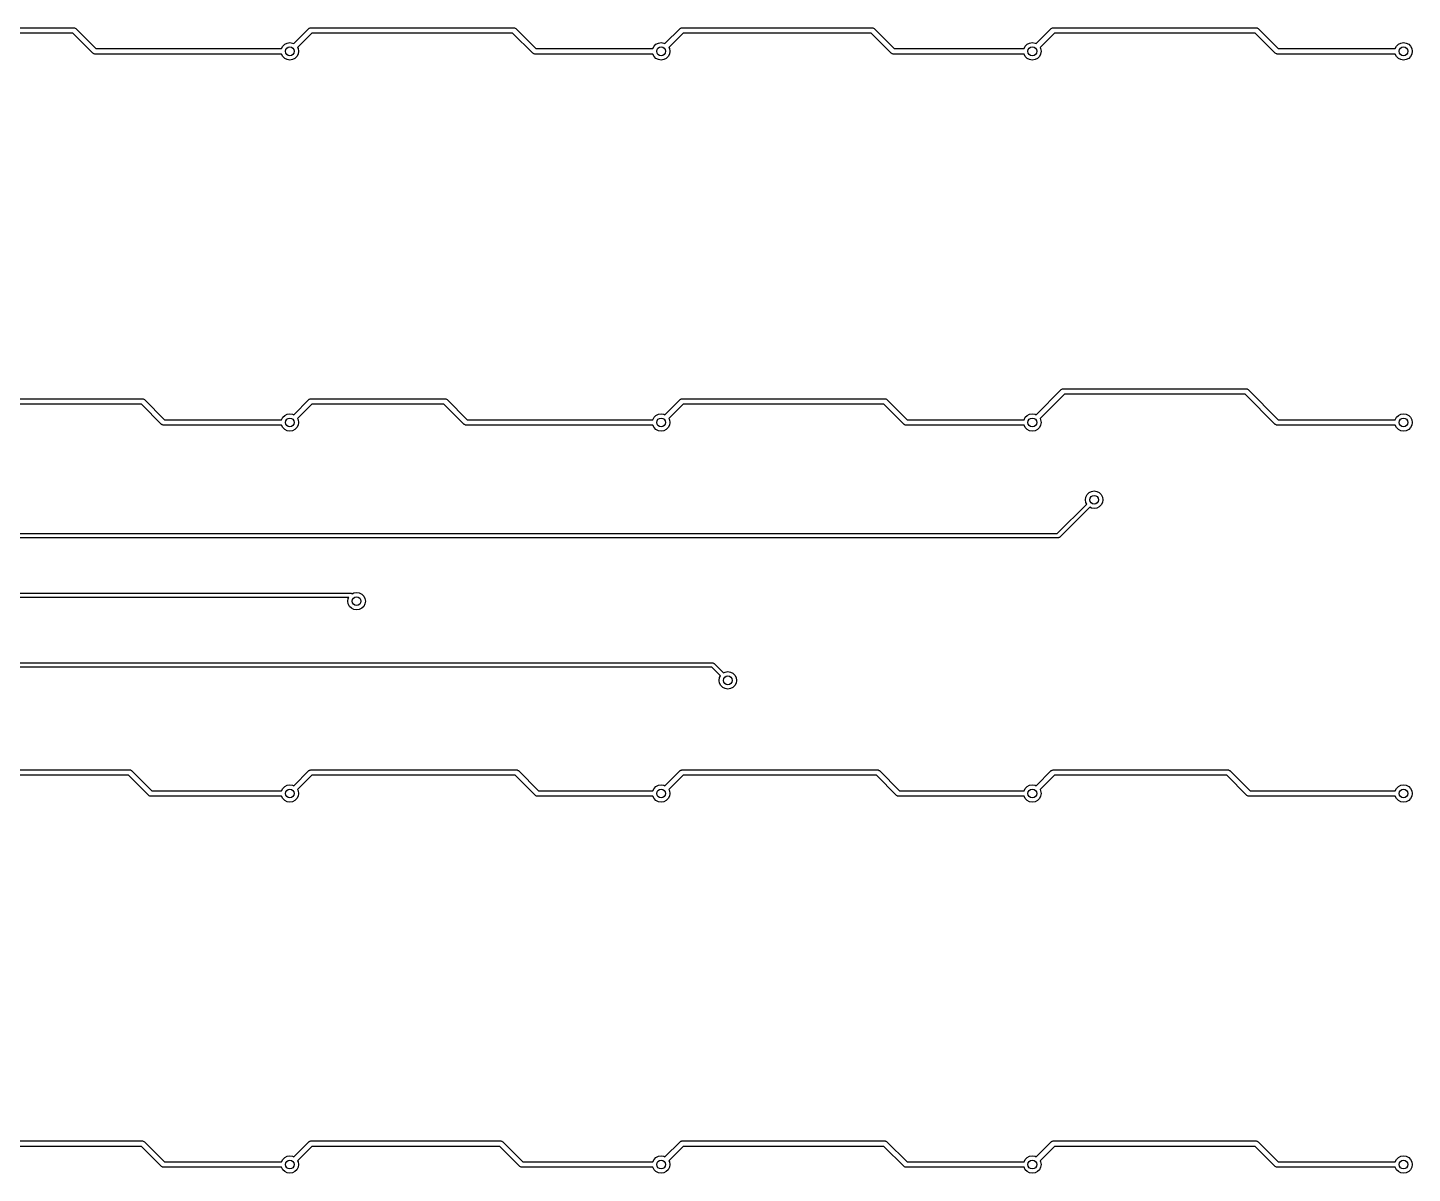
# Model space of a CAD drawing. Extents: x 3.47 to 9.53, y -3.06 to -0.6.
# Drawn here: x 7.029 to 9.525, y -3.055 to -0.989 of the extents above; entities that cross this region are included whole.
import ezdxf

# ---------------------------------------------------------------- set-up
doc = ezdxf.new("R2010")
doc.units = 0
doc.header["$MEASUREMENT"] = 0
doc.layers.add('BLACK', color=7, linetype='CONTINUOUS')

msp = doc.modelspace()

# ---------------------------------------------------------------- linework, layer by layer
at = {"layer": 'BLACK', "linetype": 'CONTINUOUS'}
for p, q in [((6.87006, -0.989192), (7.11226, -0.989192)), ((7.11226, -0.989192), (7.11313, -0.989317)), ((7.11313, -0.989317), (7.11331, -0.989305)), ((7.11331, -0.989305), (7.1134, -0.989358)), ((7.1134, -0.989358), (7.11366, -0.989394)), ((7.11366, -0.989394), (7.11467, -0.990052)), ((7.11467, -0.990052), (7.11574, -0.990633)), ((7.11574, -0.990633), (7.15201, -1.0269)), ((7.50859, -1.01791), (7.53587, -0.990633)), ((7.53587, -0.990633), (7.53657, -0.990109)), ((7.53657, -0.990109), (7.53669, -0.989972)), ((7.53669, -0.989972), (7.5368, -0.98994)), ((7.5368, -0.98994), (7.537, -0.989788)), ((7.537, -0.989788), (7.53818, -0.989533)), ((7.53818, -0.989533), (7.53935, -0.989192)), ((7.53935, -0.989192), (7.90536, -0.989192)), ((7.90536, -0.989192), (7.90622, -0.989317)), ((7.90622, -0.989317), (7.90641, -0.989305)), ((7.90641, -0.989305), (7.9065, -0.989358)), ((7.9065, -0.989358), (7.90675, -0.989394)), ((7.90675, -0.989394), (7.90777, -0.990052)), ((7.90777, -0.990052), (7.90884, -0.990633)), ((7.90884, -0.990633), (7.94511, -1.0269)), ((8.17788, -1.01791), (8.20516, -0.990633)), ((8.20516, -0.990633), (8.20586, -0.990109)), ((8.20586, -0.990109), (8.20598, -0.989972)), ((8.20598, -0.989972), (8.20609, -0.98994)), ((8.20609, -0.98994), (8.20629, -0.989788)), ((8.20629, -0.989788), (8.20748, -0.989533)), ((8.20748, -0.989533), (8.20864, -0.989192)), ((8.20864, -0.989192), (8.55152, -0.989192)), ((8.55152, -0.989192), (8.55239, -0.989317)), ((8.55239, -0.989317), (8.55257, -0.989305)), ((8.55257, -0.989305), (8.55267, -0.989358)), ((8.55267, -0.989358), (8.55292, -0.989394)), ((8.55292, -0.989394), (8.55394, -0.990052)), ((8.55394, -0.990052), (8.555, -0.990633)), ((8.555, -0.990633), (8.59127, -1.0269)), ((8.84717, -1.01791), (8.87445, -0.990633)), ((8.87445, -0.990633), (8.87515, -0.990109)), ((8.87515, -0.990109), (8.87527, -0.989972)), ((8.87527, -0.989972), (8.87538, -0.98994)), ((8.87538, -0.98994), (8.87558, -0.989788)), ((8.87558, -0.989788), (8.87677, -0.989533)), ((8.87677, -0.989533), (8.87793, -0.989192)), ((8.87793, -0.989192), (9.24394, -0.989192)), ((9.24394, -0.989192), (9.24481, -0.989317)), ((9.24481, -0.989317), (9.24499, -0.989305)), ((9.24499, -0.989305), (9.24508, -0.989358)), ((9.24508, -0.989358), (9.24534, -0.989394)), ((9.24534, -0.989394), (9.24635, -0.990052)), ((9.24635, -0.990052), (9.24742, -0.990633)), ((9.24742, -0.990633), (9.28369, -1.0269)), ((7.11022, -0.999034), (6.8721, -0.999034)), ((7.14649, -1.0353), (7.11022, -0.999034)), ((7.48669, -1.0269), (7.4889, -1.02257)), ((7.4889, -1.02257), (7.49238, -1.01908)), ((7.49238, -1.01908), (7.49677, -1.01685)), ((7.49677, -1.01685), (7.50164, -1.01608)), ((7.50164, -1.01608), (7.5065, -1.01685)), ((7.5065, -1.01685), (7.50859, -1.01791)), ((7.54139, -0.999034), (7.51555, -1.02487)), ((7.90332, -0.999034), (7.54139, -0.999034)), ((7.93959, -1.0353), (7.90332, -0.999034)), ((8.15598, -1.0269), (8.15819, -1.02257)), ((8.15819, -1.02257), (8.16167, -1.01908)), ((8.16167, -1.01908), (8.16606, -1.01685)), ((8.16606, -1.01685), (8.17093, -1.01608)), ((8.17093, -1.01608), (8.17579, -1.01685)), ((8.17579, -1.01685), (8.17788, -1.01791)), ((8.21068, -0.999034), (8.18484, -1.02487)), ((8.54949, -0.999034), (8.21068, -0.999034)), ((8.58575, -1.0353), (8.54949, -0.999034)), ((8.82527, -1.0269), (8.82748, -1.02257)), ((8.82748, -1.02257), (8.83096, -1.01908)), ((8.83096, -1.01908), (8.83535, -1.01685)), ((8.83535, -1.01685), (8.84022, -1.01608)), ((8.84022, -1.01608), (8.84509, -1.01685)), ((8.84509, -1.01685), (8.84717, -1.01791)), ((8.87997, -0.999034), (8.85413, -1.02487)), ((9.2419, -0.999034), (8.87997, -0.999034)), ((9.27817, -1.0353), (9.2419, -0.999034)), ((9.49456, -1.0269), (9.49677, -1.02257)), ((9.49677, -1.02257), (9.50025, -1.01908)), ((9.50025, -1.01908), (9.50464, -1.01685)), ((9.50464, -1.01685), (9.50951, -1.01608)), ((9.50951, -1.01608), (9.51438, -1.01685)), ((9.51438, -1.01685), (9.51877, -1.01908)), ((9.51877, -1.01908), (9.52225, -1.02257)), ((9.52225, -1.02257), (9.52449, -1.02696)), ((7.14755, -1.03588), (7.14649, -1.0353)), ((7.14857, -1.03654), (7.14755, -1.03588)), ((7.14882, -1.03658), (7.14857, -1.03654)), ((7.14892, -1.03663), (7.14882, -1.03658)), ((7.1491, -1.03662), (7.14892, -1.03663)), ((7.14997, -1.03674), (7.1491, -1.03662)), ((7.48669, -1.03674), (7.14997, -1.03674)), ((7.15201, -1.0269), (7.48669, -1.0269)), ((7.4889, -1.04108), (7.48669, -1.03674)), ((7.49238, -1.04456), (7.4889, -1.04108)), ((7.49677, -1.0468), (7.49238, -1.04456)), ((7.50164, -1.04757), (7.49677, -1.0468)), ((7.5065, -1.0468), (7.50164, -1.04757)), ((7.51089, -1.04456), (7.5065, -1.0468)), ((7.51438, -1.04108), (7.51089, -1.04456)), ((7.51661, -1.03669), (7.51438, -1.04108)), ((7.51555, -1.02487), (7.51661, -1.02696)), ((7.51661, -1.02696), (7.51738, -1.03182)), ((7.51738, -1.03182), (7.51661, -1.03669)), ((7.94065, -1.03588), (7.93959, -1.0353)), ((7.94167, -1.03654), (7.94065, -1.03588)), ((7.94192, -1.03658), (7.94167, -1.03654)), ((7.94202, -1.03663), (7.94192, -1.03658)), ((7.9422, -1.03662), (7.94202, -1.03663)), ((7.94307, -1.03674), (7.9422, -1.03662)), ((8.15598, -1.03674), (7.94307, -1.03674)), ((7.94511, -1.0269), (8.15598, -1.0269)), ((8.15819, -1.04108), (8.15598, -1.03674)), ((8.16167, -1.04456), (8.15819, -1.04108)), ((8.16606, -1.0468), (8.16167, -1.04456)), ((8.17093, -1.04757), (8.16606, -1.0468)), ((8.17579, -1.0468), (8.17093, -1.04757)), ((8.18018, -1.04456), (8.17579, -1.0468)), ((8.18367, -1.04108), (8.18018, -1.04456)), ((8.18591, -1.03669), (8.18367, -1.04108)), ((8.18484, -1.02487), (8.18591, -1.02696)), ((8.18591, -1.02696), (8.18668, -1.03182)), ((8.18668, -1.03182), (8.18591, -1.03669)), ((8.58682, -1.03588), (8.58575, -1.0353)), ((8.58784, -1.03654), (8.58682, -1.03588)), ((8.58809, -1.03658), (8.58784, -1.03654)), ((8.58819, -1.03663), (8.58809, -1.03658)), ((8.58837, -1.03662), (8.58819, -1.03663)), ((8.58923, -1.03674), (8.58837, -1.03662)), ((8.82527, -1.03674), (8.58923, -1.03674)), ((8.59127, -1.0269), (8.82527, -1.0269)), ((8.82748, -1.04108), (8.82527, -1.03674)), ((8.83096, -1.04456), (8.82748, -1.04108)), ((8.83535, -1.0468), (8.83096, -1.04456)), ((8.84022, -1.04757), (8.83535, -1.0468)), ((8.84509, -1.0468), (8.84022, -1.04757)), ((8.84948, -1.04456), (8.84509, -1.0468)), ((8.85296, -1.04108), (8.84948, -1.04456)), ((8.8552, -1.03669), (8.85296, -1.04108)), ((8.85413, -1.02487), (8.8552, -1.02696)), ((8.8552, -1.02696), (8.85597, -1.03182)), ((8.85597, -1.03182), (8.8552, -1.03669)), ((9.27923, -1.03588), (9.27817, -1.0353)), ((9.28025, -1.03654), (9.27923, -1.03588)), ((9.2805, -1.03658), (9.28025, -1.03654)), ((9.2806, -1.03663), (9.2805, -1.03658)), ((9.28078, -1.03662), (9.2806, -1.03663)), ((9.28165, -1.03674), (9.28078, -1.03662)), ((9.49456, -1.03674), (9.28165, -1.03674)), ((9.28369, -1.0269), (9.49456, -1.0269)), ((9.49677, -1.04108), (9.49456, -1.03674)), ((9.50025, -1.04456), (9.49677, -1.04108)), ((9.50464, -1.0468), (9.50025, -1.04456)), ((9.50951, -1.04757), (9.50464, -1.0468)), ((9.51438, -1.0468), (9.50951, -1.04757)), ((9.51877, -1.04456), (9.51438, -1.0468)), ((9.52225, -1.04108), (9.51877, -1.04456)), ((9.52449, -1.03669), (9.52225, -1.04108)), ((9.52449, -1.02696), (9.52526, -1.03182)), ((9.52526, -1.03182), (9.52449, -1.03669)), ((8.84717, -1.6872), (8.89251, -1.64186)), ((8.89251, -1.64186), (8.89322, -1.64134)), ((8.89322, -1.64134), (8.89333, -1.6412)), ((8.89333, -1.6412), (8.89344, -1.64117)), ((8.89344, -1.64117), (8.89364, -1.64102)), ((8.89364, -1.64102), (8.89483, -1.64076)), ((8.89483, -1.64076), (8.89599, -1.64042)), ((8.89599, -1.64042), (9.22588, -1.64042)), ((9.22588, -1.64042), (9.22674, -1.64054)), ((9.22674, -1.64054), (9.22692, -1.64053)), ((9.22692, -1.64053), (9.22702, -1.64059)), ((9.22702, -1.64059), (9.22727, -1.64062)), ((9.22727, -1.64062), (9.22829, -1.64128)), ((9.22829, -1.64128), (9.22936, -1.64186)), ((9.22936, -1.64186), (9.28369, -1.69619)), ((6.87006, -1.65848), (7.23607, -1.65848)), ((7.23403, -1.66833), (6.8721, -1.66833)), ((7.2703, -1.70459), (7.23403, -1.66833)), ((7.23607, -1.65848), (7.23693, -1.65861)), ((7.23693, -1.65861), (7.23711, -1.6586)), ((7.23711, -1.6586), (7.23721, -1.65865)), ((7.23721, -1.65865), (7.23746, -1.65869)), ((7.23746, -1.65869), (7.23848, -1.65934)), ((7.23848, -1.65934), (7.23955, -1.65992)), ((7.23955, -1.65992), (7.27581, -1.69619)), ((7.50859, -1.6872), (7.53587, -1.65992)), ((7.54139, -1.66833), (7.51555, -1.69416)), ((7.53587, -1.65992), (7.53657, -1.6594)), ((7.53657, -1.6594), (7.53669, -1.65926)), ((7.53669, -1.65926), (7.5368, -1.65923)), ((7.5368, -1.65923), (7.537, -1.65908)), ((7.537, -1.65908), (7.53818, -1.65882)), ((7.53818, -1.65882), (7.53935, -1.65848)), ((7.53935, -1.65848), (7.78155, -1.65848)), ((7.77951, -1.66833), (7.54139, -1.66833)), ((7.81578, -1.70459), (7.77951, -1.66833)), ((7.78155, -1.65848), (7.78242, -1.65861)), ((7.78242, -1.65861), (7.7826, -1.6586)), ((7.7826, -1.6586), (7.7827, -1.65865)), ((7.7827, -1.65865), (7.78295, -1.65869)), ((7.78295, -1.65869), (7.78397, -1.65934)), ((7.78397, -1.65934), (7.78503, -1.65992)), ((7.78503, -1.65992), (7.8213, -1.69619)), ((8.17788, -1.6872), (8.20516, -1.65992)), ((8.21068, -1.66833), (8.18484, -1.69416)), ((8.20516, -1.65992), (8.20586, -1.6594)), ((8.20586, -1.6594), (8.20598, -1.65926)), ((8.20598, -1.65926), (8.20609, -1.65923)), ((8.20609, -1.65923), (8.20629, -1.65908)), ((8.20629, -1.65908), (8.20748, -1.65882)), ((8.20748, -1.65882), (8.20864, -1.65848)), ((8.20864, -1.65848), (8.57465, -1.65848)), ((8.57261, -1.66833), (8.21068, -1.66833)), ((8.60888, -1.70459), (8.57261, -1.66833)), ((8.57465, -1.65848), (8.57552, -1.65861)), ((8.57552, -1.65861), (8.5757, -1.6586)), ((8.5757, -1.6586), (8.57579, -1.65865)), ((8.57579, -1.65865), (8.57605, -1.65869)), ((8.57605, -1.65869), (8.57706, -1.65934)), ((8.57706, -1.65934), (8.57813, -1.65992)), ((8.57813, -1.65992), (8.6144, -1.69619)), ((8.89803, -1.65026), (8.85413, -1.69416)), ((9.22384, -1.65026), (8.89803, -1.65026)), ((9.27817, -1.70459), (9.22384, -1.65026)), ((7.27581, -1.69619), (7.48669, -1.69619)), ((7.48669, -1.69619), (7.4889, -1.69186)), ((7.4889, -1.69186), (7.49238, -1.68837)), ((7.49238, -1.68837), (7.49677, -1.68614)), ((7.49677, -1.68614), (7.50164, -1.68537)), ((7.50164, -1.68537), (7.5065, -1.68614)), ((7.5065, -1.68614), (7.50859, -1.6872)), ((7.51555, -1.69416), (7.51661, -1.69625)), ((7.51661, -1.69625), (7.51738, -1.70111)), ((7.8213, -1.69619), (8.15598, -1.69619)), ((8.15598, -1.69619), (8.15819, -1.69186)), ((8.15819, -1.69186), (8.16167, -1.68837)), ((8.16167, -1.68837), (8.16606, -1.68614)), ((8.16606, -1.68614), (8.17093, -1.68537)), ((8.17093, -1.68537), (8.17579, -1.68614)), ((8.17579, -1.68614), (8.17788, -1.6872)), ((8.18484, -1.69416), (8.18591, -1.69625)), ((8.18591, -1.69625), (8.18668, -1.70111)), ((8.6144, -1.69619), (8.82527, -1.69619)), ((8.82527, -1.69619), (8.82748, -1.69186)), ((8.82748, -1.69186), (8.83096, -1.68837)), ((8.83096, -1.68837), (8.83535, -1.68614)), ((8.83535, -1.68614), (8.84022, -1.68537)), ((8.84022, -1.68537), (8.84509, -1.68614)), ((8.84509, -1.68614), (8.84717, -1.6872)), ((8.85413, -1.69416), (8.8552, -1.69625)), ((8.8552, -1.69625), (8.85597, -1.70111)), ((9.28369, -1.69619), (9.49456, -1.69619)), ((9.49456, -1.69619), (9.49677, -1.69186)), ((9.49677, -1.69186), (9.50025, -1.68837)), ((9.50025, -1.68837), (9.50464, -1.68614)), ((9.50464, -1.68614), (9.50951, -1.68537)), ((9.50951, -1.68537), (9.51438, -1.68614)), ((9.51438, -1.68614), (9.51877, -1.68837)), ((9.51877, -1.68837), (9.52225, -1.69186)), ((9.52225, -1.69186), (9.52449, -1.69625)), ((9.52449, -1.69625), (9.52526, -1.70111)), ((7.27136, -1.70518), (7.2703, -1.70459)), ((7.27238, -1.70583), (7.27136, -1.70518)), ((7.27263, -1.70587), (7.27238, -1.70583)), ((7.27273, -1.70592), (7.27263, -1.70587)), ((7.27291, -1.70591), (7.27273, -1.70592)), ((7.27378, -1.70604), (7.27291, -1.70591)), ((7.48669, -1.70604), (7.27378, -1.70604)), ((7.4889, -1.71037), (7.48669, -1.70604)), ((7.49238, -1.71386), (7.4889, -1.71037)), ((7.49677, -1.71609), (7.49238, -1.71386)), ((7.50164, -1.71686), (7.49677, -1.71609)), ((7.5065, -1.71609), (7.50164, -1.71686)), ((7.51089, -1.71386), (7.5065, -1.71609)), ((7.51438, -1.71037), (7.51089, -1.71386)), ((7.51661, -1.70598), (7.51438, -1.71037)), ((7.51738, -1.70111), (7.51661, -1.70598)), ((7.81684, -1.70518), (7.81578, -1.70459)), ((7.81786, -1.70583), (7.81684, -1.70518)), ((7.81811, -1.70587), (7.81786, -1.70583)), ((7.81821, -1.70592), (7.81811, -1.70587)), ((7.81839, -1.70591), (7.81821, -1.70592)), ((7.81926, -1.70604), (7.81839, -1.70591)), ((8.15598, -1.70604), (7.81926, -1.70604)), ((8.15819, -1.71037), (8.15598, -1.70604)), ((8.16167, -1.71386), (8.15819, -1.71037)), ((8.16606, -1.71609), (8.16167, -1.71386)), ((8.17093, -1.71686), (8.16606, -1.71609)), ((8.17579, -1.71609), (8.17093, -1.71686)), ((8.18018, -1.71386), (8.17579, -1.71609)), ((8.18367, -1.71037), (8.18018, -1.71386)), ((8.18591, -1.70598), (8.18367, -1.71037)), ((8.18668, -1.70111), (8.18591, -1.70598)), ((8.60994, -1.70518), (8.60888, -1.70459)), ((8.61096, -1.70583), (8.60994, -1.70518)), ((8.61121, -1.70587), (8.61096, -1.70583)), ((8.61131, -1.70592), (8.61121, -1.70587)), ((8.61149, -1.70591), (8.61131, -1.70592)), ((8.61236, -1.70604), (8.61149, -1.70591)), ((8.82527, -1.70604), (8.61236, -1.70604)), ((8.82748, -1.71037), (8.82527, -1.70604)), ((8.83096, -1.71386), (8.82748, -1.71037)), ((8.83535, -1.71609), (8.83096, -1.71386)), ((8.84022, -1.71686), (8.83535, -1.71609)), ((8.84509, -1.71609), (8.84022, -1.71686)), ((8.84948, -1.71386), (8.84509, -1.71609)), ((8.85296, -1.71037), (8.84948, -1.71386)), ((8.8552, -1.70598), (8.85296, -1.71037)), ((8.85597, -1.70111), (8.8552, -1.70598)), ((9.27923, -1.70518), (9.27817, -1.70459)), ((9.28025, -1.70583), (9.27923, -1.70518)), ((9.2805, -1.70587), (9.28025, -1.70583)), ((9.2806, -1.70592), (9.2805, -1.70587)), ((9.28078, -1.70591), (9.2806, -1.70592)), ((9.28165, -1.70604), (9.28078, -1.70591)), ((9.49456, -1.70604), (9.28165, -1.70604)), ((9.49677, -1.71037), (9.49456, -1.70604)), ((9.50025, -1.71386), (9.49677, -1.71037)), ((9.50464, -1.71609), (9.50025, -1.71386)), ((9.50951, -1.71686), (9.50464, -1.71609)), ((9.51438, -1.71609), (9.50951, -1.71686)), ((9.51877, -1.71386), (9.51438, -1.71609)), ((9.52225, -1.71037), (9.51877, -1.71386)), ((9.52449, -1.70598), (9.52225, -1.71037)), ((9.52526, -1.70111), (9.52449, -1.70598)), ((8.93602, -1.84055), (8.93679, -1.83568)), ((8.93679, -1.84542), (8.93602, -1.84055)), ((8.93679, -1.83568), (8.93903, -1.83129)), ((8.93832, -1.84843), (8.93679, -1.84542)), ((8.93903, -1.83129), (8.94251, -1.82781)), ((8.94251, -1.82781), (8.9469, -1.82557)), ((8.9469, -1.82557), (8.95177, -1.8248)), ((8.95177, -1.8248), (8.95663, -1.82557)), ((8.95663, -1.82557), (8.96102, -1.82781)), ((8.96102, -1.82781), (8.96451, -1.83129)), ((8.96451, -1.83129), (8.96674, -1.83568)), ((8.96674, -1.84542), (8.96451, -1.84981)), ((8.96674, -1.83568), (8.96752, -1.84055)), ((8.96752, -1.84055), (8.96674, -1.84542)), ((8.88518, -1.90157), (8.93832, -1.84843)), ((8.94389, -1.85399), (8.88959, -1.9083)), ((8.9469, -1.85553), (8.94389, -1.85399)), ((8.95177, -1.8563), (8.9469, -1.85553)), ((8.95663, -1.85553), (8.95177, -1.8563)), ((8.96102, -1.85329), (8.95663, -1.85553)), ((8.96451, -1.84981), (8.96102, -1.85329)), ((8.88681, -1.90945), (5.80844, -1.90945)), ((5.81007, -1.90157), (8.88518, -1.90157)), ((8.88711, -1.90935), (8.88681, -1.90945)), ((8.88742, -1.9094), (8.88711, -1.90935)), ((8.88824, -1.90898), (8.88742, -1.9094)), ((8.88912, -1.9087), (8.88824, -1.90898)), ((8.88931, -1.90844), (8.88912, -1.9087)), ((8.88959, -1.9083), (8.88931, -1.90844)), ((4.53284, -2.0091), (7.61146, -2.0091)), ((7.60798, -2.01697), (4.53284, -2.01697)), ((7.6063, -2.02362), (7.60707, -2.01876)), ((7.60707, -2.01876), (7.60798, -2.01697)), ((7.61146, -2.0091), (7.61176, -2.0092)), ((7.61176, -2.0092), (7.61208, -2.00915)), ((7.61208, -2.00915), (7.6129, -2.00957)), ((7.6129, -2.00957), (7.61378, -2.00985)), ((7.61378, -2.00985), (7.61396, -2.01011)), ((7.61396, -2.01011), (7.61414, -2.0102)), ((7.61414, -2.0102), (7.61718, -2.00864)), ((7.61718, -2.00864), (7.62205, -2.00787)), ((7.62205, -2.00787), (7.62691, -2.00864)), ((7.62691, -2.00864), (7.6313, -2.01088)), ((7.6313, -2.01088), (7.63479, -2.01437)), ((7.63479, -2.01437), (7.63702, -2.01876)), ((7.63702, -2.01876), (7.6378, -2.02362)), ((7.60707, -2.02849), (7.6063, -2.02362)), ((7.60931, -2.03288), (7.60707, -2.02849)), ((7.61279, -2.03636), (7.60931, -2.03288)), ((7.61718, -2.0386), (7.61279, -2.03636)), ((7.62205, -2.03937), (7.61718, -2.0386)), ((7.62691, -2.0386), (7.62205, -2.03937)), ((7.6313, -2.03636), (7.62691, -2.0386)), ((7.63479, -2.03288), (7.6313, -2.03636)), ((7.63702, -2.02849), (7.63479, -2.03288)), ((7.6378, -2.02362), (7.63702, -2.02849)), ((8.26216, -2.14273), (5.03906, -2.14273)), ((5.04069, -2.13486), (8.26379, -2.13486)), ((8.27789, -2.15846), (8.26216, -2.14273)), ((8.26379, -2.13486), (8.2641, -2.13496)), ((8.2641, -2.13496), (8.26441, -2.13491)), ((8.26441, -2.13491), (8.26523, -2.13533)), ((8.26523, -2.13533), (8.26611, -2.13561)), ((8.26611, -2.13561), (8.2663, -2.13587)), ((8.2663, -2.13587), (8.26658, -2.13601)), ((8.26658, -2.13601), (8.28346, -2.15289)), ((8.27559, -2.16634), (8.27636, -2.16147)), ((8.27636, -2.1712), (8.27559, -2.16634)), ((8.27636, -2.16147), (8.27789, -2.15846)), ((8.27859, -2.17559), (8.27636, -2.1712)), ((8.28346, -2.15289), (8.28647, -2.15136)), ((8.28647, -2.15136), (8.29133, -2.15059)), ((8.29133, -2.15059), (8.2962, -2.15136)), ((8.2962, -2.15136), (8.30059, -2.1536)), ((8.30059, -2.1536), (8.30407, -2.15708)), ((8.30407, -2.15708), (8.30631, -2.16147)), ((8.30631, -2.1712), (8.30407, -2.17559)), ((8.30631, -2.16147), (8.30708, -2.16634)), ((8.30708, -2.16634), (8.30631, -2.1712)), ((8.28208, -2.17908), (8.27859, -2.17559)), ((8.28647, -2.18132), (8.28208, -2.17908)), ((8.29133, -2.18209), (8.28647, -2.18132)), ((8.2962, -2.18132), (8.29133, -2.18209)), ((8.30059, -2.17908), (8.2962, -2.18132)), ((8.30407, -2.17559), (8.30059, -2.17908)), ((6.87006, -2.32777), (7.21294, -2.32777)), ((7.2109, -2.33762), (6.8721, -2.33762)), ((7.24717, -2.37389), (7.2109, -2.33762)), ((7.21294, -2.32777), (7.21381, -2.3279)), ((7.21381, -2.3279), (7.21399, -2.32789)), ((7.21399, -2.32789), (7.21409, -2.32794)), ((7.21409, -2.32794), (7.21434, -2.32798)), ((7.21434, -2.32798), (7.21536, -2.32863)), ((7.21536, -2.32863), (7.21642, -2.32922)), ((7.21642, -2.32922), (7.25269, -2.36548)), ((7.50859, -2.35649), (7.53587, -2.32922)), ((7.54139, -2.33762), (7.51555, -2.36345)), ((7.53587, -2.32922), (7.53657, -2.32869)), ((7.53657, -2.32869), (7.53669, -2.32855)), ((7.53669, -2.32855), (7.5368, -2.32852)), ((7.5368, -2.32852), (7.537, -2.32837)), ((7.537, -2.32837), (7.53818, -2.32811)), ((7.53818, -2.32811), (7.53935, -2.32777)), ((7.53935, -2.32777), (7.91012, -2.32777)), ((7.90808, -2.33762), (7.54139, -2.33762)), ((7.94435, -2.37389), (7.90808, -2.33762)), ((7.91012, -2.32777), (7.91099, -2.3279)), ((7.91099, -2.3279), (7.91117, -2.32789)), ((7.91117, -2.32789), (7.91127, -2.32794)), ((7.91127, -2.32794), (7.91152, -2.32798)), ((7.91152, -2.32798), (7.91254, -2.32863)), ((7.91254, -2.32863), (7.9136, -2.32922)), ((7.9136, -2.32922), (7.94987, -2.36548)), ((8.17788, -2.35649), (8.20516, -2.32922)), ((8.21068, -2.33762), (8.18484, -2.36345)), ((8.20516, -2.32922), (8.20586, -2.32869)), ((8.20586, -2.32869), (8.20598, -2.32855)), ((8.20598, -2.32855), (8.20609, -2.32852)), ((8.20609, -2.32852), (8.20629, -2.32837)), ((8.20629, -2.32837), (8.20748, -2.32811)), ((8.20748, -2.32811), (8.20864, -2.32777)), ((8.20864, -2.32777), (8.56108, -2.32777)), ((8.55904, -2.33762), (8.21068, -2.33762)), ((8.59531, -2.37389), (8.55904, -2.33762)), ((8.56108, -2.32777), (8.56194, -2.3279)), ((8.56194, -2.3279), (8.56213, -2.32789)), ((8.56213, -2.32789), (8.56222, -2.32794)), ((8.56222, -2.32794), (8.56247, -2.32798)), ((8.56247, -2.32798), (8.56349, -2.32863)), ((8.56349, -2.32863), (8.56456, -2.32922)), ((8.56456, -2.32922), (8.60083, -2.36548)), ((8.84717, -2.35649), (8.87445, -2.32922)), ((8.87997, -2.33762), (8.85413, -2.36345)), ((8.87445, -2.32922), (8.87515, -2.32869)), ((8.87515, -2.32869), (8.87527, -2.32855)), ((8.87527, -2.32855), (8.87538, -2.32852)), ((8.87538, -2.32852), (8.87558, -2.32837)), ((8.87558, -2.32837), (8.87677, -2.32811)), ((8.87677, -2.32811), (8.87793, -2.32777)), ((8.87793, -2.32777), (9.19293, -2.32777)), ((9.19089, -2.33762), (8.87997, -2.33762)), ((9.22716, -2.37389), (9.19089, -2.33762)), ((9.19293, -2.32777), (9.1938, -2.3279)), ((9.1938, -2.3279), (9.19398, -2.32789)), ((9.19398, -2.32789), (9.19407, -2.32794)), ((9.19407, -2.32794), (9.19433, -2.32798)), ((9.19433, -2.32798), (9.19534, -2.32863)), ((9.19534, -2.32863), (9.19641, -2.32922)), ((9.19641, -2.32922), (9.23268, -2.36548)), ((7.25269, -2.36548), (7.48669, -2.36548)), ((7.48669, -2.36548), (7.4889, -2.36115)), ((7.4889, -2.36115), (7.49238, -2.35767)), ((7.49238, -2.35767), (7.49677, -2.35543)), ((7.49677, -2.35543), (7.50164, -2.35466)), ((7.50164, -2.35466), (7.5065, -2.35543)), ((7.5065, -2.35543), (7.50859, -2.35649)), ((7.51555, -2.36345), (7.51661, -2.36554)), ((7.51661, -2.36554), (7.51738, -2.37041)), ((7.51738, -2.37041), (7.51661, -2.37527)), ((7.94987, -2.36548), (8.15598, -2.36548)), ((8.15598, -2.36548), (8.15819, -2.36115)), ((8.15819, -2.36115), (8.16167, -2.35767)), ((8.16167, -2.35767), (8.16606, -2.35543)), ((8.16606, -2.35543), (8.17093, -2.35466)), ((8.17093, -2.35466), (8.17579, -2.35543)), ((8.17579, -2.35543), (8.17788, -2.35649)), ((8.18484, -2.36345), (8.18591, -2.36554)), ((8.18591, -2.36554), (8.18668, -2.37041)), ((8.18668, -2.37041), (8.18591, -2.37527)), ((8.60083, -2.36548), (8.82527, -2.36548)), ((8.82527, -2.36548), (8.82748, -2.36115)), ((8.82748, -2.36115), (8.83096, -2.35767)), ((8.83096, -2.35767), (8.83535, -2.35543)), ((8.83535, -2.35543), (8.84022, -2.35466)), ((8.84022, -2.35466), (8.84509, -2.35543)), ((8.84509, -2.35543), (8.84717, -2.35649)), ((8.85413, -2.36345), (8.8552, -2.36554)), ((8.8552, -2.36554), (8.85597, -2.37041)), ((8.85597, -2.37041), (8.8552, -2.37527)), ((9.23268, -2.36548), (9.49456, -2.36548)), ((9.49456, -2.36548), (9.49677, -2.36115)), ((9.49677, -2.36115), (9.50025, -2.35767)), ((9.50025, -2.35767), (9.50464, -2.35543)), ((9.50464, -2.35543), (9.50951, -2.35466)), ((9.50951, -2.35466), (9.51438, -2.35543)), ((9.51438, -2.35543), (9.51877, -2.35767)), ((9.51877, -2.35767), (9.52225, -2.36115)), ((9.52225, -2.36115), (9.52449, -2.36554)), ((9.52449, -2.36554), (9.52526, -2.37041)), ((9.52526, -2.37041), (9.52449, -2.37527)), ((7.24824, -2.37447), (7.24717, -2.37389)), ((7.24926, -2.37512), (7.24824, -2.37447)), ((7.24951, -2.37516), (7.24926, -2.37512)), ((7.2496, -2.37521), (7.24951, -2.37516)), ((7.24979, -2.3752), (7.2496, -2.37521)), ((7.25065, -2.37533), (7.24979, -2.3752)), ((7.48669, -2.37533), (7.25065, -2.37533)), ((7.4889, -2.37966), (7.48669, -2.37533)), ((7.49238, -2.38315), (7.4889, -2.37966)), ((7.49677, -2.38538), (7.49238, -2.38315)), ((7.50164, -2.38615), (7.49677, -2.38538)), ((7.5065, -2.38538), (7.50164, -2.38615)), ((7.51089, -2.38315), (7.5065, -2.38538)), ((7.51438, -2.37966), (7.51089, -2.38315)), ((7.51661, -2.37527), (7.51438, -2.37966)), ((7.94542, -2.37447), (7.94435, -2.37389)), ((7.94643, -2.37512), (7.94542, -2.37447)), ((7.94669, -2.37516), (7.94643, -2.37512)), ((7.94678, -2.37521), (7.94669, -2.37516)), ((7.94696, -2.3752), (7.94678, -2.37521)), ((7.94783, -2.37533), (7.94696, -2.3752)), ((8.15598, -2.37533), (7.94783, -2.37533)), ((8.15819, -2.37966), (8.15598, -2.37533)), ((8.16167, -2.38315), (8.15819, -2.37966)), ((8.16606, -2.38538), (8.16167, -2.38315)), ((8.17093, -2.38615), (8.16606, -2.38538)), ((8.17579, -2.38538), (8.17093, -2.38615)), ((8.18018, -2.38315), (8.17579, -2.38538)), ((8.18367, -2.37966), (8.18018, -2.38315)), ((8.18591, -2.37527), (8.18367, -2.37966)), ((8.59637, -2.37447), (8.59531, -2.37389)), ((8.59739, -2.37512), (8.59637, -2.37447)), ((8.59764, -2.37516), (8.59739, -2.37512)), ((8.59774, -2.37521), (8.59764, -2.37516)), ((8.59792, -2.3752), (8.59774, -2.37521)), ((8.59879, -2.37533), (8.59792, -2.3752)), ((8.82527, -2.37533), (8.59879, -2.37533)), ((8.82748, -2.37966), (8.82527, -2.37533)), ((8.83096, -2.38315), (8.82748, -2.37966)), ((8.83535, -2.38538), (8.83096, -2.38315)), ((8.84022, -2.38615), (8.83535, -2.38538)), ((8.84509, -2.38538), (8.84022, -2.38615)), ((8.84948, -2.38315), (8.84509, -2.38538)), ((8.85296, -2.37966), (8.84948, -2.38315)), ((8.8552, -2.37527), (8.85296, -2.37966)), ((9.22822, -2.37447), (9.22716, -2.37389)), ((9.22924, -2.37512), (9.22822, -2.37447)), ((9.22949, -2.37516), (9.22924, -2.37512)), ((9.22959, -2.37521), (9.22949, -2.37516)), ((9.22977, -2.3752), (9.22959, -2.37521)), ((9.23064, -2.37533), (9.22977, -2.3752)), ((9.49456, -2.37533), (9.23064, -2.37533)), ((9.49677, -2.37966), (9.49456, -2.37533)), ((9.50025, -2.38315), (9.49677, -2.37966)), ((9.50464, -2.38538), (9.50025, -2.38315)), ((9.50951, -2.38615), (9.50464, -2.38538)), ((9.51438, -2.38538), (9.50951, -2.38615)), ((9.51877, -2.38315), (9.51438, -2.38538)), ((9.52225, -2.37966), (9.51877, -2.38315)), ((9.52449, -2.37527), (9.52225, -2.37966)), ((6.87006, -2.99706), (7.23607, -2.99706)), ((7.23403, -3.00691), (6.8721, -3.00691)), ((7.2703, -3.04318), (7.23403, -3.00691)), ((7.23607, -2.99706), (7.23693, -2.99719)), ((7.23693, -2.99719), (7.23711, -2.99718)), ((7.23711, -2.99718), (7.23721, -2.99723)), ((7.23721, -2.99723), (7.23746, -2.99727)), ((7.23746, -2.99727), (7.23848, -2.99792)), ((7.23848, -2.99792), (7.23955, -2.99851)), ((7.23955, -2.99851), (7.27581, -3.03478)), ((7.50859, -3.02578), (7.53587, -2.99851)), ((7.54139, -3.00691), (7.51555, -3.03274)), ((7.53587, -2.99851), (7.53657, -2.99798)), ((7.53657, -2.99798), (7.53669, -2.99784)), ((7.53669, -2.99784), (7.5368, -2.99781)), ((7.5368, -2.99781), (7.537, -2.99766)), ((7.537, -2.99766), (7.53818, -2.99741)), ((7.53818, -2.99741), (7.53935, -2.99706)), ((7.53935, -2.99706), (7.88223, -2.99706)), ((7.88019, -3.00691), (7.54139, -3.00691)), ((7.91646, -3.04318), (7.88019, -3.00691)), ((7.88223, -2.99706), (7.8831, -2.99719)), ((7.8831, -2.99719), (7.88328, -2.99718)), ((7.88328, -2.99718), (7.88338, -2.99723)), ((7.88338, -2.99723), (7.88363, -2.99727)), ((7.88363, -2.99727), (7.88465, -2.99792)), ((7.88465, -2.99792), (7.88571, -2.99851)), ((7.88571, -2.99851), (7.92198, -3.03478)), ((8.17788, -3.02578), (8.20516, -2.99851)), ((8.21068, -3.00691), (8.18484, -3.03274)), ((8.20516, -2.99851), (8.20586, -2.99798)), ((8.20586, -2.99798), (8.20598, -2.99784)), ((8.20598, -2.99784), (8.20609, -2.99781)), ((8.20609, -2.99781), (8.20629, -2.99766)), ((8.20629, -2.99766), (8.20748, -2.99741)), ((8.20748, -2.99741), (8.20864, -2.99706)), ((8.20864, -2.99706), (8.57465, -2.99706)), ((8.57261, -3.00691), (8.21068, -3.00691)), ((8.60888, -3.04318), (8.57261, -3.00691)), ((8.57465, -2.99706), (8.57552, -2.99719)), ((8.57552, -2.99719), (8.5757, -2.99718)), ((8.5757, -2.99718), (8.57579, -2.99723)), ((8.57579, -2.99723), (8.57605, -2.99727)), ((8.57605, -2.99727), (8.57706, -2.99792)), ((8.57706, -2.99792), (8.57813, -2.99851)), ((8.57813, -2.99851), (8.6144, -3.03478)), ((8.84717, -3.02578), (8.87445, -2.99851)), ((8.87997, -3.00691), (8.85413, -3.03274)), ((8.87445, -2.99851), (8.87515, -2.99798)), ((8.87515, -2.99798), (8.87527, -2.99784)), ((8.87527, -2.99784), (8.87538, -2.99781)), ((8.87538, -2.99781), (8.87558, -2.99766)), ((8.87558, -2.99766), (8.87677, -2.99741)), ((8.87677, -2.99741), (8.87793, -2.99706)), ((8.87793, -2.99706), (9.24394, -2.99706)), ((9.2419, -3.00691), (8.87997, -3.00691)), ((9.27817, -3.04318), (9.2419, -3.00691)), ((9.24394, -2.99706), (9.24481, -2.99719)), ((9.24481, -2.99719), (9.24499, -2.99718)), ((9.24499, -2.99718), (9.24508, -2.99723)), ((9.24508, -2.99723), (9.24534, -2.99727)), ((9.24534, -2.99727), (9.24635, -2.99792)), ((9.24635, -2.99792), (9.24742, -2.99851)), ((9.24742, -2.99851), (9.28369, -3.03478)), ((7.27136, -3.04376), (7.2703, -3.04318)), ((7.27238, -3.04442), (7.27136, -3.04376)), ((7.27263, -3.04445), (7.27238, -3.04442)), ((7.27273, -3.04451), (7.27263, -3.04445)), ((7.27291, -3.04449), (7.27273, -3.04451)), ((7.27378, -3.04462), (7.27291, -3.04449)), ((7.48669, -3.04462), (7.27378, -3.04462)), ((7.27581, -3.03478), (7.48669, -3.03478)), ((7.48669, -3.03478), (7.4889, -3.03044)), ((7.4889, -3.04895), (7.48669, -3.04462)), ((7.4889, -3.03044), (7.49238, -3.02696)), ((7.49238, -3.02696), (7.49677, -3.02472)), ((7.49677, -3.02472), (7.50164, -3.02395)), ((7.50164, -3.02395), (7.5065, -3.02472)), ((7.5065, -3.02472), (7.50859, -3.02578)), ((7.51661, -3.04456), (7.51438, -3.04895)), ((7.51555, -3.03274), (7.51661, -3.03483)), ((7.51661, -3.03483), (7.51738, -3.0397)), ((7.51738, -3.0397), (7.51661, -3.04456)), ((7.91753, -3.04376), (7.91646, -3.04318)), ((7.91855, -3.04442), (7.91753, -3.04376)), ((7.9188, -3.04445), (7.91855, -3.04442)), ((7.9189, -3.04451), (7.9188, -3.04445)), ((7.91908, -3.04449), (7.9189, -3.04451)), ((7.91994, -3.04462), (7.91908, -3.04449)), ((8.15598, -3.04462), (7.91994, -3.04462)), ((7.92198, -3.03478), (8.15598, -3.03478)), ((8.15598, -3.03478), (8.15819, -3.03044)), ((8.15819, -3.04895), (8.15598, -3.04462)), ((8.15819, -3.03044), (8.16167, -3.02696)), ((8.16167, -3.02696), (8.16606, -3.02472)), ((8.16606, -3.02472), (8.17093, -3.02395)), ((8.17093, -3.02395), (8.17579, -3.02472)), ((8.17579, -3.02472), (8.17788, -3.02578)), ((8.18591, -3.04456), (8.18367, -3.04895)), ((8.18484, -3.03274), (8.18591, -3.03483)), ((8.18591, -3.03483), (8.18668, -3.0397)), ((8.18668, -3.0397), (8.18591, -3.04456)), ((8.60994, -3.04376), (8.60888, -3.04318)), ((8.61096, -3.04442), (8.60994, -3.04376)), ((8.61121, -3.04445), (8.61096, -3.04442)), ((8.61131, -3.04451), (8.61121, -3.04445)), ((8.61149, -3.04449), (8.61131, -3.04451)), ((8.61236, -3.04462), (8.61149, -3.04449)), ((8.82527, -3.04462), (8.61236, -3.04462)), ((8.6144, -3.03478), (8.82527, -3.03478)), ((8.82527, -3.03478), (8.82748, -3.03044)), ((8.82748, -3.04895), (8.82527, -3.04462)), ((8.82748, -3.03044), (8.83096, -3.02696)), ((8.83096, -3.02696), (8.83535, -3.02472)), ((8.83535, -3.02472), (8.84022, -3.02395)), ((8.84022, -3.02395), (8.84509, -3.02472)), ((8.84509, -3.02472), (8.84717, -3.02578)), ((8.8552, -3.04456), (8.85296, -3.04895)), ((8.85413, -3.03274), (8.8552, -3.03483)), ((8.8552, -3.03483), (8.85597, -3.0397)), ((8.85597, -3.0397), (8.8552, -3.04456)), ((9.27923, -3.04376), (9.27817, -3.04318)), ((9.28025, -3.04442), (9.27923, -3.04376)), ((9.2805, -3.04445), (9.28025, -3.04442)), ((9.2806, -3.04451), (9.2805, -3.04445)), ((9.28078, -3.04449), (9.2806, -3.04451)), ((9.28165, -3.04462), (9.28078, -3.04449)), ((9.49456, -3.04462), (9.28165, -3.04462)), ((9.28369, -3.03478), (9.49456, -3.03478)), ((9.49456, -3.03478), (9.49677, -3.03044)), ((9.49677, -3.04895), (9.49456, -3.04462)), ((9.49677, -3.03044), (9.50025, -3.02696)), ((9.50025, -3.02696), (9.50464, -3.02472)), ((9.50464, -3.02472), (9.50951, -3.02395)), ((9.50951, -3.02395), (9.51438, -3.02472)), ((9.51438, -3.02472), (9.51877, -3.02696)), ((9.51877, -3.02696), (9.52225, -3.03044)), ((9.52225, -3.03044), (9.52449, -3.03483)), ((9.52449, -3.04456), (9.52225, -3.04895)), ((9.52449, -3.03483), (9.52526, -3.0397)), ((9.52526, -3.0397), (9.52449, -3.04456)), ((7.49238, -3.05244), (7.4889, -3.04895)), ((7.49677, -3.05467), (7.49238, -3.05244)), ((7.50164, -3.05544), (7.49677, -3.05467)), ((7.5065, -3.05467), (7.50164, -3.05544)), ((7.51089, -3.05244), (7.5065, -3.05467)), ((7.51438, -3.04895), (7.51089, -3.05244)), ((8.16167, -3.05244), (8.15819, -3.04895)), ((8.16606, -3.05467), (8.16167, -3.05244)), ((8.17093, -3.05544), (8.16606, -3.05467)), ((8.17579, -3.05467), (8.17093, -3.05544)), ((8.18018, -3.05244), (8.17579, -3.05467)), ((8.18367, -3.04895), (8.18018, -3.05244)), ((8.83096, -3.05244), (8.82748, -3.04895)), ((8.83535, -3.05467), (8.83096, -3.05244)), ((8.84022, -3.05544), (8.83535, -3.05467)), ((8.84509, -3.05467), (8.84022, -3.05544)), ((8.84948, -3.05244), (8.84509, -3.05467)), ((8.85296, -3.04895), (8.84948, -3.05244)), ((9.50025, -3.05244), (9.49677, -3.04895)), ((9.50464, -3.05467), (9.50025, -3.05244)), ((9.50951, -3.05544), (9.50464, -3.05467)), ((9.51438, -3.05467), (9.50951, -3.05544)), ((9.51877, -3.05244), (9.51438, -3.05467)), ((9.52225, -3.04895), (9.51877, -3.05244))]:
    msp.add_line(p, q, dxfattribs=at)
at = {"layer": 'BLACK'}
for centre in [(7.50164, -1.03182), (8.17093, -1.03182), (8.84022, -1.03182), (9.50951, -1.03182), (7.50164, -1.70111), (8.17093, -1.70111), (8.84022, -1.70111), (9.50951, -1.70111), (8.95177, -1.84055), (7.62205, -2.02362), (8.29133, -2.16634), (7.50164, -2.37041), (8.17093, -2.37041), (8.84022, -2.37041), (9.50951, -2.37041), (7.50164, -3.0397), (8.17093, -3.0397), (8.84022, -3.0397), (9.50951, -3.0397)]:
    msp.add_circle(centre, 0.007874, dxfattribs=at)

doc.saveas('drawing.dxf')
